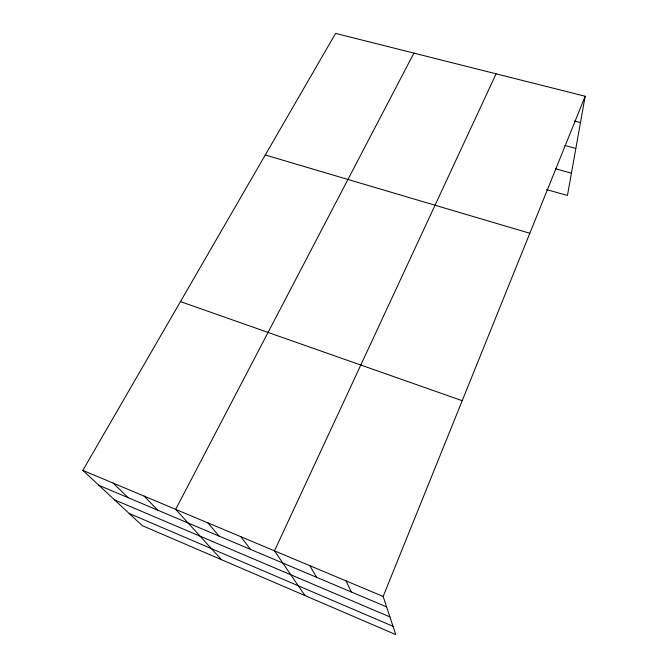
<?xml version="1.0" encoding="UTF-8"?>
<svg xmlns="http://www.w3.org/2000/svg" width="668" height="668" viewBox="0 0 668 668"><rect width="100%" height="100%" fill="white"/><g stroke="black" fill="none" stroke-linecap="round" stroke-linejoin="round"><path stroke-width="1" d="M585.16 96.242L383.156 596.466L395.773 634.6L142.242 525.632L82.84 470.381L335.603 33.4L585.16 96.242L567.449 195.473L546.491 189.57M496.099 73.814L274.481 550.841L304.959 595.564M413.909 53.123L175.676 509.358L221.484 559.684M574.447 121.017L580.459 122.578M564.861 145.507L575.841 148.446M555.492 168.787L571.432 173.171M265.271 154.993L529.824 233.274M180.46 301.61L462.214 400.7M82.84 470.381L383.156 596.466M98.897 485.319L386.613 606.895M114.47 499.798L389.928 616.923M129.149 513.45L393.026 626.3M113.159 483.106L128.056 497.635M144.096 496.099L157.782 510.202M207.923 522.894L219.029 536.078M240.847 536.721L250.584 549.413M309.902 565.712L316.657 577.336M346.116 580.918L351.259 591.957"/></g></svg>
